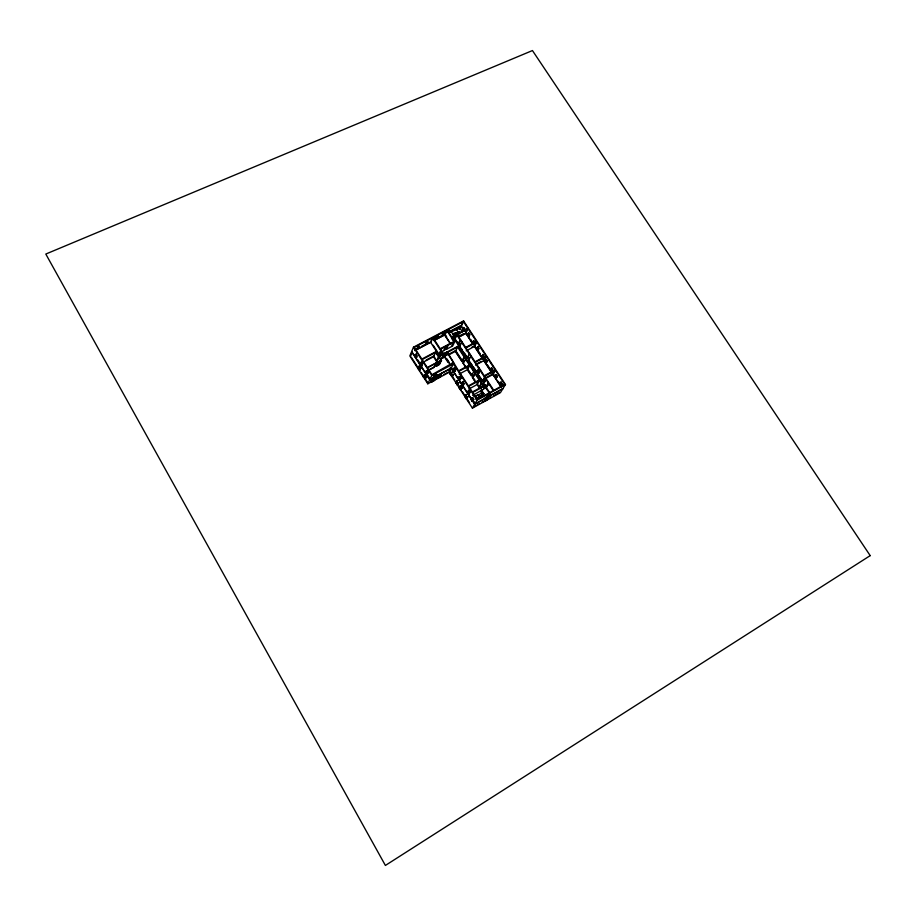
<?xml version="1.0" encoding="UTF-8"?>
<svg xmlns="http://www.w3.org/2000/svg" width="916" height="916" viewBox="0 0 916 916"><rect width="100%" height="100%" fill="white"/><g stroke="black" fill="none" stroke-linecap="round" stroke-linejoin="round"><path stroke-width="1.37" d="M472.416 408.135L500.422 392.655L505.472 384.525L463.588 320.921L413.494 347.187L409.83 355.923L427.806 383.793L449.126 372.32L453.397 363.858L477.076 400.178L472.416 408.135L449.126 372.32M410.597 356.141L411.937 352.969M416.94 348.756L417.673 347.336M416.837 357.217L415.887 357.709L414.685 355.855L416.242 353.954M414.811 355.935L416.311 354.171L414.685 355.855M419.276 346.488L418.726 347.771L419.448 346.34L417.547 347.347M415.887 357.709L416.494 356.324L415.291 354.458M425.471 344.279L426.203 342.847M427.234 343.294L427.806 342.012M427.36 343.282L427.978 341.863L426.089 342.859M422.036 365.244L421.085 365.747L419.871 363.881L421.44 362.003M419.78 364.35L418.417 368.243M420.089 368.644L418.967 366.904L418.131 368.782L419.436 366.652L420.559 368.392L419.436 370.808L421.761 366.423M414.879 350.427L430.543 342.195L432.478 337.855L443.069 354.114L438.695 356.439L436.531 361.373L433.52 356.748L435.489 352.5L441.123 360.183L439.108 364.373L436.314 366.182L439.497 364.476L441.512 360.286L439.233 356.782L446.859 352.11L444.512 356.507L447.042 352.637L453.5 362.541L452.447 364.625M431.012 341.954L432.959 337.603L435.089 336.493L433.921 340.214M421.085 365.747L422.654 363.87M433.623 339.756L435.089 336.493M434.562 339.252L436.027 335.989L446.733 330.378L453.993 341.45L451.897 345.756M434.367 340.809L436.027 335.989M436.039 338.554L436.68 337.122L438.569 336.138L436.211 338.416L438.386 336.286M442.13 335.359L442.794 333.928L444.661 332.943L442.302 335.21L444.489 333.08M426.341 377.003L424.68 379.041L426.341 377.003L424.841 374.667L423.181 376.728L424.257 376.304M423.306 376.808L424.91 374.884L426.226 376.911L425.276 377.426M425.379 372.411L426.959 370.533L428.173 372.411L427.543 373.774L426.593 374.278L425.379 372.411L426.329 371.896L427.543 373.774M434.07 340.34L444.707 334.752L446.733 330.378M426.593 374.278L428.173 372.411M465.614 332.645L467.801 328.272L463.427 321.619L447.203 330.126L445.165 334.512L446.619 336.722M447.947 331.638L448.554 330.332L446.985 331.157M448.245 332.096L448.863 330.79L448.256 329.875M449.035 330.642L448.359 332.084L447.649 331.18L448.439 329.726L449.035 330.642L447.168 331.626M430.543 342.195L438.833 354.939L439.749 353.004L440.871 354.744M438.833 354.939L440.218 352.752M429.1 369.72L434.035 367.076L436.016 362.896L434.195 367.316L428.012 370.614M436.531 361.373L438.993 356.908M450.993 331.615L460.164 328.34L462.511 331.913M438.237 358.889L439.233 356.782M440.653 355.9L442.634 352.465M427.806 383.793L431.78 375.445L453.397 363.858M436.165 365.942L438.157 361.763L441.123 360.183M436.314 366.182L438.306 361.992L441.512 360.286M444.466 348.893L446 345.687L443.962 349.969L444.558 350.267L440.814 352.259M444.558 350.267L445.474 348.332L447.237 347.393L446 348.882L446.596 349.191L448.348 344.439M454.668 337.202L452.87 334.455L453.443 333.538L459.282 332.165L459.798 332.955M431.905 379.487L431.047 381.045L431.654 381.972L434.001 380.701L434.745 379.167L434.15 378.239M442.966 356.542L444.489 353.358L442.76 358.064L441.523 358.099M434.218 377.232L433.611 376.293L434.195 375.079M451.897 338.886L452.939 336.722L451.588 336.813L447.203 330.126M440.55 359.232L445.749 355.042M431.654 381.972L432.386 380.438L434.745 379.167M435.329 375.423L433.428 376.442L434.035 377.381L434.802 376.018L434.081 375.091M452.939 336.722L451.886 337.283L454.76 341.668L440.516 349.214L443.55 353.862L457.794 346.294L483.671 385.819L485.846 385.27L472.702 392.472L477.247 399.445L493.312 390.582L488.766 383.667L485.938 387.926L488.457 383.197L456.683 334.752L454.576 339.092L452.882 339.367L454.977 335.027L467.801 328.272M444.638 357.057L446.378 352.362L444.638 357.057L447.157 352.568M453.191 339.825L455.286 335.485L456.683 334.752M435.821 376.373L436.405 375.148L435.798 374.22M434.035 377.381L435.936 376.361L436.589 375.01L435.982 374.072M445.978 355.568L447.512 352.385L457.622 347.015L469.416 365.026L467.755 368.129M463.588 320.921L461.332 325.569L448.897 332.107M471.912 347.175L474.328 345.893L476.583 341.599L468.099 328.73L457.153 334.5L455.046 338.851L458.538 344.176L454.576 339.092M459.58 329.531L463.427 321.619M437.172 377.392L440.699 375.491L437.172 377.392L436.279 379.235L431.745 381.045M458.71 333.08L459.282 332.165M454.76 341.668L452.664 345.973L446.31 349.34M459.111 333.699L459.511 332.874M440.401 375.033L439.795 377.346L440.699 375.491M458.069 344.416L459.408 341.725M458.538 344.176L459.5 342.218L460.164 344.187L459.191 346.134L467.561 357.961L464.481 353.255M447.97 355.282L455.504 351.275L457.622 347.015M458.664 336.928L465.912 333.103L468.099 328.73M451.038 365.381L452.08 363.297L453.5 362.541M449.046 370.373L450.592 367.293M451.141 368.999L449.596 372.068L454.76 380.014M452.733 375.984L451.806 376.487L450.294 374.175L452.023 372.125M452.767 369.755L454.405 367.889L455.618 369.755L454.92 371.106L453.981 371.621L452.767 369.755L453.706 369.251L454.92 371.106M454.851 370.9L453.912 371.404L452.893 369.835L454.462 368.095M453.912 371.404L455.492 369.675M453.981 371.621L455.618 369.755M451.806 376.487L453.523 374.438M462.019 361.248L463.473 359.095L462.019 361.248L455.504 351.275M466.473 368.049L463.153 362.976L464.618 360.824M467.103 358.213L468.099 356.301L469.244 358.03L468.236 359.942L476.48 372.526L477.98 370.408L479.125 372.148L477.614 374.266L482.251 381.342L483.774 379.247M458.149 384.308L457.21 384.812L455.71 382.499L457.45 380.461M474.625 346.34L476.881 342.057L486.007 355.923L483.682 360.114L474.625 346.34L466.175 350.862M455.836 382.579L457.508 380.678L455.71 382.499M459.443 380.003L461.091 378.159L459.443 380.003L458.229 378.136L459.878 376.293M459.935 376.499L458.355 378.216L459.385 379.796L460.966 378.079M457.21 384.812L458.95 382.785M459.145 374.14L467.504 369.629L469.725 365.484L479.205 379.98L476.915 384.022M459.019 387.594L460.771 385.567L462.282 387.892L460.53 389.907L459.019 387.594L460.084 387.17M459.156 387.674L460.828 385.785M463.725 384.628L462.786 385.144L461.572 383.277L463.233 381.434M463.668 384.422L462.729 384.938L461.698 383.357L463.29 381.64M462.729 384.938L464.446 383.312M462.786 385.144L463.507 383.815L462.282 381.949M460.53 389.907L461.343 388.407L459.832 386.083M475.541 381.926L472.61 377.461L474.11 375.342M476.48 372.526L477.98 370.408M475.53 365.129L483.98 360.572L486.316 356.381L495.178 369.846L492.774 373.946L485.537 377.896M467.206 398.231L466.278 398.735L464.755 396.41L466.519 394.418M469.519 393.525L468.58 394.04L467.366 392.163L469.095 390.548M480.568 370.201L477.809 374.552L479.423 372.251M468.431 391.739L467.492 392.254L468.523 393.834L470.126 392.14M468.58 394.04L470.263 392.22L469.038 390.342L468.099 390.857L469.324 392.735M466.278 398.735L468.042 396.743M468.866 389.048L477.213 384.491L479.515 380.449L483.201 386.083L472.393 392.002L468.706 386.346L479.515 380.449M471.843 398.872L473.068 400.75L472.129 401.265L470.904 399.387L472.587 397.578L473.812 399.456L472.072 401.059L473.011 400.544M471.042 399.468L472.645 397.784L473.675 399.376M482.251 381.342L483.316 379.499L484.461 381.251L483.396 383.083L486.098 387.216M479.079 387.342L481.667 382.774L479.079 387.342L477.213 384.491M479.549 387.09L480.602 385.258L481.278 387.273M472.129 401.265L472.874 399.971M480.992 388.373L483.213 385.121M484.633 382.109L486.396 379.075L483.396 383.083M476.366 399.628L483.843 393.811L481.404 390.067L480.591 391.006L484.346 396.743M481.404 390.067L480.969 390.823L483.236 394.647M485.537 384.8L483.499 389.266L472.61 395.38M476.034 396.181L481.072 393.411L482.228 391.441M483.499 389.266L485.846 385.27M482.721 381.09L482.217 380.335L493.083 374.404L495.487 370.316L504.705 384.308L493.781 390.33L484.553 376.27L495.487 370.316M485.629 387.468L488.457 383.197M485.938 387.926L488.766 383.667M486.407 387.674L490.804 394.418L488.159 396.743L487.552 395.804M489.911 395.735L490.621 394.556L485.595 387.789M490.804 394.418L490.026 395.712L489.304 394.796M476.675 398.712L483.556 393.731L476.251 399.456M476.789 398.884L483.843 393.811M502.861 388.716L474.671 404.277L451.199 368.221L429.73 379.751L411.605 351.698M473.721 406.773L475.999 405.513M477.19 404.861L479.709 403.464M482.182 402.101L486.19 400.521M488.881 398.403L491.274 397.075M493.667 395.746L499.655 392.437M470.904 399.387L471.98 398.952M477.076 400.178L505.472 384.525M486.35 397.063L490.621 394.556M502.987 388.521L474.786 404.082L451.302 368.014L429.822 379.545L411.696 351.481M468.523 393.834L469.461 393.319M464.755 396.41L465.694 395.907M465.82 395.987L464.893 396.502L466.588 394.624M467.916 396.662L466.21 398.529L467.149 398.025M482.526 380.793L484.862 376.739M477.568 384.434L479.297 388.04M467.366 392.163L468.305 391.659M462.282 387.892L460.473 389.701L461.401 389.197M495.178 369.846L484.243 375.8L475.381 362.278L486.316 356.381M479.205 379.98L468.397 385.876L458.905 371.324L469.725 365.484M479.045 367.866L476.755 371.988M474.007 371.072L471.751 375.171M459.385 379.796L460.324 379.281M475.541 373.407L472.805 377.747L474.797 379.819M457.897 383.209L458.824 382.705M471.946 375.457L472.496 373.854L473.641 375.606M457.153 384.606L458.08 384.102M477.614 374.266L478.278 374.3M461.572 383.277L462.511 382.762M461.698 383.357L462.637 382.842M453.397 374.358L451.737 376.281L452.676 375.778M476.435 364.018L481.266 361.419M458.229 378.136L459.294 377.713M468.236 359.942L472.164 364.98M463.153 362.976L465.992 358.832M468.889 359.977L471.11 355.774M436.623 378.423L440.264 377.094L441.959 372.549M443.562 374.69L448.359 372.114M452.893 369.835L453.832 369.331M450.294 374.175L451.233 373.671M486.007 355.923L475.072 361.82L465.935 347.897L476.881 342.057M469.416 365.026L458.595 370.854L447.512 352.385M469.587 353.45L467.378 357.675M464.469 356.507L462.305 360.709M424.623 378.835L425.562 378.331M433.611 376.293L435.215 375.434L435.936 376.361M434.688 376.029L436.589 375.01M436.016 362.896L427.303 367.545L422.139 359.564L435.489 352.5M436.165 363.137L427.463 367.774L431.951 374.713L452.08 363.297M476.583 341.599L465.637 347.427L457.153 334.5M427.028 370.751L425.505 372.491L426.455 371.976M428.047 372.331L426.524 374.072L427.474 373.556L426.009 371.049M422.677 362.496L433.52 356.748M420.948 363.457L419.997 363.961L421.509 362.209M461.996 341.886L459.843 346.179M458.344 343.889L460.485 339.573M439.188 354.515L441.191 350.255M422.528 363.789L421.017 365.541L421.967 365.037M459.191 346.134L462.076 349.58M444.512 356.507L445.107 356.816M448.119 354.584L455.664 350.565L462.488 360.996M453.157 340.157L454.554 339.424L466.496 357.675M459.843 336.63L465.878 333.435L472.45 343.42M453.993 341.45L440.207 348.744L432.959 337.603M441.123 350.141L438.65 354.652L439.302 354.687M426.203 359.999L433.692 356.026L436.703 360.664M419.871 363.881L420.833 363.377M452.87 334.455L457.576 333.332M416.368 356.244L417.444 355.82M415.83 357.503L416.78 357M452.882 339.367L454.588 338.473M458.676 336.309L463.359 333.836M432.478 337.855L414.272 347.404L421.841 359.095L435.661 351.778L438.695 356.439M435.386 336.951L436.325 336.458M447.283 331.615L448.863 330.79M416.666 348.87L419.15 347.565M421.646 346.259L429.1 342.332M434.081 339.721L437.917 337.569M439.05 337.111L445.268 333.848M449 331.878L461.435 325.352M448.725 332.645L461.275 326.05L464.893 331.546M414.856 350.61L428.448 343.466M428.917 343.214L431.333 341.954M434.951 340.042L444.603 334.981L450.729 344.347M450.42 331.924L461.172 326.268L464.114 330.745L464.859 329.268L463.656 327.447L462.958 328.878L463.725 327.653L464.733 329.188M476.228 398.563L479.583 397.544M476.343 398.735L479.698 397.716M473.824 396.273L478.301 394.933L479.686 397.063M474.969 342.584L473.767 340.752L473.034 342.172L474.236 344.004M469.713 334.718L468.694 333.172L468.042 334.466L469.061 336.012M474.843 342.515L473.824 340.958L473.16 342.24L474.179 343.786M482.904 354.767L483.934 356.324L483.236 357.572L482.217 356.015M491.571 367.934L492.602 369.503M490.873 369.159L491.892 370.728M466.141 332.497L469.278 337.271M470.847 339.653L473.194 343.225M476.331 347.988L480.259 353.954M484.175 359.908L485.743 362.301M487.312 364.683L491.228 370.637M493.587 374.209L495.934 377.793M498.281 381.365L501.418 386.128M465.912 333.103L472.793 343.557M483.98 360.572L492.774 373.946M493.083 374.404L501.464 387.147M474.213 346.099L482.503 358.717M483.568 360.32L491.617 372.572M492.659 374.152L500.651 386.3M459.111 332.256L459.626 333.046M458.882 332.989L459.225 333.871L456.775 330.126M455.08 336.035L453.26 333.63L455.069 336.378M477.522 370.659L478.656 372.4M451.096 331.397L454.714 336.916M473.114 366.434L476.95 372.274M478.999 375.423L481.186 378.755M468.729 361.064L475.873 371.988M477.385 374.3L481.942 381.251M483.465 383.575L485.411 386.541M488.331 394.51L488.949 395.449M488.984 395.746L486.934 400.109L486.339 399.8L487.713 398.494L485.675 398.987M463.004 359.335L464.149 361.076M486.659 397.029L484.324 400.922M467.755 369.045L472.209 375.869L467.504 369.629M481.232 390.159L483.671 393.903M444.707 334.752L450.454 343.557M455.172 351.149L462.099 361.74M463.13 363.32L466.026 367.751M467.549 370.064L471.328 375.858M472.29 377.335L475.576 382.361M480.717 390.8L484.518 396.617M453.454 368.392L454.68 370.259M458.939 376.797L460.153 378.663M446.951 358.912L449.184 362.347M444.993 356.874L449.974 364.522M471.648 398.094L474.832 403.555L472.576 400.097M443.985 355.981L443.058 357.904M444.432 356.862L448.038 362.415M433.176 345.263L438.214 353.015M451.084 372.629L452.596 374.942M456.512 380.976L458.023 383.289M465.591 394.922L467.103 397.258M456.237 382.281L457.714 384.56M458.756 386.151L461.011 389.632M462.523 391.956L467.801 400.074M468.11 400.544L469.599 402.822M437.001 361.122L438.409 363.297M437.482 374.965L435.512 379.018M433.966 378.388L434.573 379.316M413.494 347.187L431.78 375.445M433.291 379.785L434.001 380.701M431.791 379.51L432.501 380.426L431.825 381.823L431.23 380.896M420.49 362.507L421.704 364.373M417.719 359.828L419.219 362.141M427.772 375.377L429.993 378.823M419.574 363.057L420.249 364.099M423.89 375.182L425.402 377.507M424.131 376.213L425.631 378.537M411.364 357.32L417.444 366.744M417.742 367.202L418.601 368.53M421.097 372.411L427.978 383.071M453.546 333.71L453.157 334.535L458.813 333.252L459.214 332.428L453.546 333.71M468.637 332.955L467.916 334.397L469.118 336.218L469.839 334.787L468.637 332.955M451.141 372.835L450.42 374.255L452.08 372.331L451.141 372.835M477.694 346.729L476.95 348.126L478.152 349.958L478.908 348.561L477.694 346.729M477.751 346.935L477.076 348.206L478.095 349.752L478.77 348.492L477.751 346.935M482.846 354.549L482.091 355.935L483.305 357.778L484.06 356.404L482.846 354.549M486.041 359.404L485.274 360.778L486.488 362.621L487.255 361.248L486.041 359.404M486.098 359.61L485.4 360.858L486.43 362.404L487.117 361.167L486.098 359.61M491.514 367.728L490.736 369.079L491.949 370.934L492.739 369.583L491.514 367.728M496.094 374.69L495.304 376.029L496.518 377.884L497.319 376.545L496.094 374.69M496.151 374.896L495.442 376.11L496.461 377.667L497.182 376.465L496.151 374.896M488.434 394.487L487.736 395.666L488.343 396.594L489.052 395.426L488.434 394.487M500.995 382.132L500.182 383.449L501.407 385.304L502.22 383.987L500.995 382.132M501.052 382.338L500.319 383.529L501.35 385.098L502.082 383.907L501.052 382.338M870.2 555.623L385.396 865.448L45.8 254.053L532.448 50.552L870.2 555.623"/></g></svg>
